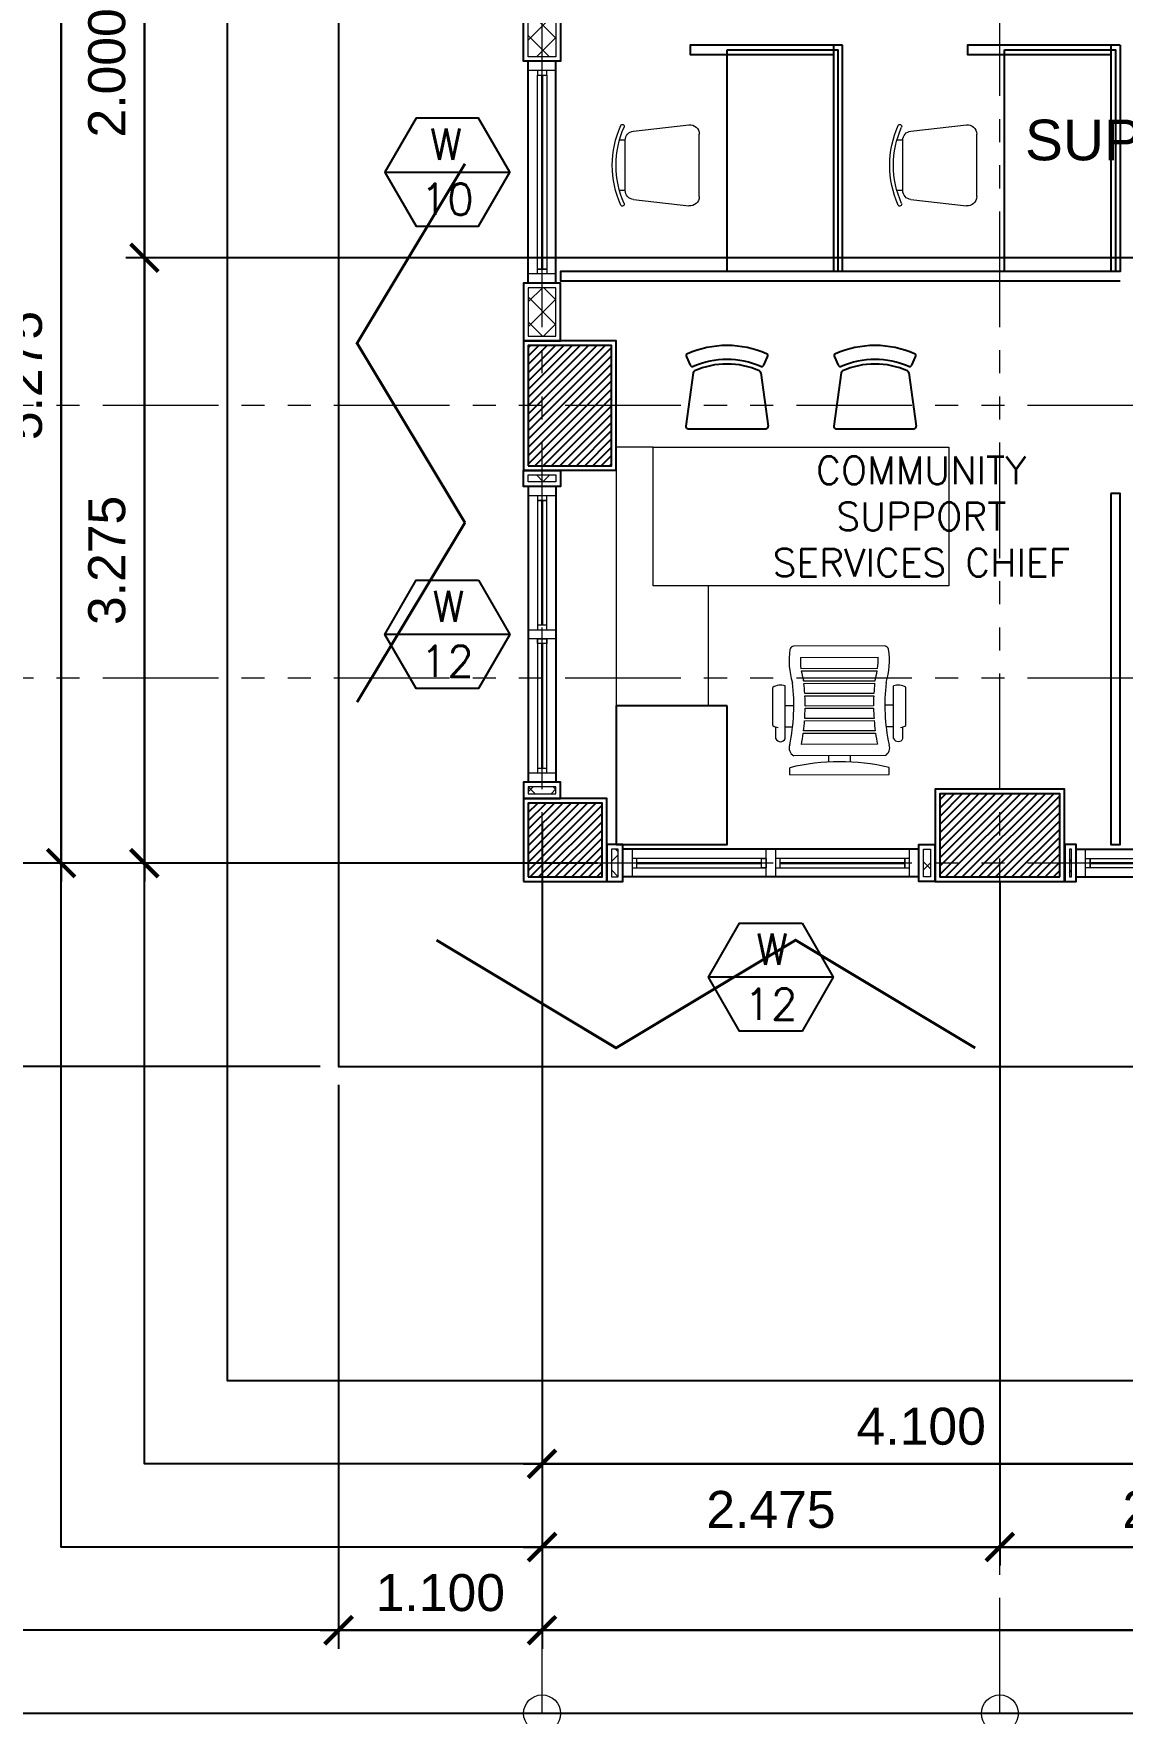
# Model space of a CAD drawing. Header units: metres. Extents: x -12400 to 1, y 0 to 106422.
# Drawn here: x -12165.7 to -12159.82, y 106383.97 to 106393.06 of the extents above; entities that cross this region are included whole.
import ezdxf
from ezdxf.enums import TextEntityAlignment as Align

# ---------------------------------------------------------------- set-up
doc = ezdxf.new("R2010")
doc.units = ezdxf.units.M
doc.header["$PDMODE"] = 35
doc.linetypes.add('PHANTOM2', pattern=[1.25, 0.625, -0.125, 0.125, -0.125, 0.125, -0.125])
for name, color, linetype, lineweight in [('.3', 6, 'Continuous', 30), ('0.1', 1, 'Continuous', 9), ('0.20', 2, 'Continuous', 20), ('A-DIM-100', 8, 'Continuous', 0), ('DIM 001', 251, 'Continuous', 13), ('FIXTURE 0005', 159, 'Continuous', 5), ('FURN 0009', 49, 'Continuous', 9), ('HATCH', 250, 'Continuous', 5)]:
    doc.layers.add(name, color=color, linetype=linetype, lineweight=lineweight)
for name, color, linetype in [('1AR', 1, 'Continuous'), ('1CO-FURNITURE', 1, 'Continuous'), ('AR-WALL', 7, 'Continuous'), ('FIXTURE', 35, 'Continuous'), ('SCH-WIND', 181, 'Continuous'), ('stone', 15, 'Continuous'), ('WINDOW', 1, 'Continuous')]:
    doc.layers.add(name, color=color, linetype=linetype)
doc.layers.add('GUIDELINES', color=206, linetype='Continuous', plot=False)
doc.styles.add('arial', font='arial.ttf')
doc.styles.add('DIMTXT-100', font='arial.ttf')
doc.styles.add('swis721', font='swiss.ttf')
doc.styles.add('T-0.15', font='romans.shx', dxfattribs={"height": 0.15})
doc.styles.add('T.25', font='romans.shx', dxfattribs={"height": 0.2})
doc.dimstyles.new('D-100', dxfattribs={"dimtxt": 0.2, "dimasz": 0.15, "dimexe": 0.1, "dimexo": 0.1, "dimgap": 0.1, "dimtad": 1, "dimdec": 3, "dimzin": 4, "dimdsep": 46, "dimtxsty": 'DIMTXT-100', "dimblk": 'ARCHTICK', "dimcen": 0.2, "dimdle": 0.1, "dimclrd": 8, "dimclre": 8, "dimclrt": 2, "dimadec": 0, "dimazin": 1, "dimtfac": 1, "dimtdec": 3, "dimtofl": 0, "dimtmove": 2, "dimatfit": 3, "dimfxl": 1, "dimarcsym": 0})
doc.dimstyles.new('DIM 200', dxfattribs={"dimtxt": 200, "dimasz": 1, "dimexe": 0, "dimexo": 40, "dimgap": 50, "dimtad": 1, "dimtoh": 1, "dimdec": 0, "dimlfac": 2, "dimtxsty": 'swis721', "dimblk": 'CIR', "dimcen": 0, "dimclrd": 155, "dimclre": 155, "dimclrt": 4, "dimadec": 0, "dimazin": 0, "dimtfac": 1, "dimtdec": 0, "dimtix": 1, "dimtmove": 1, "dimatfit": 3, "dimldrblk": 'CIR', "dimfxl": 0, "dimarcsym": 0})

# ---------------------------------------------------------------- blocks, each defined once
blk = doc.blocks.new('CIR')
at = {"color": 4}
blk.add_circle((0, 0), 50, dxfattribs=at)
blk = doc.blocks.new('_ArchTick')
at = {"color": 0, "linetype": 'ByBlock', "const_width": 0.15}
blk.add_lwpolyline([(-0.5, -0.5), (0.5, 0.5)], dxfattribs=at)
blk = doc.blocks.new('*D123')
at = {"layer": 'DEFPOINTS', "color": 0, "transparency": 16777216}
for p in [(-12162.95441529414, 106407.0702236537), (-12166.00441529417, 106388.5702236537), (-12162.95441529414, 106388.5702236537)]:
    blk.add_point(p, dxfattribs=at)
at = {"layer": 'DIM 001', "color": 8, "lineweight": -2, "transparency": 16777216}
for p, q in [((-12166.00441529417, 106407.1702236538), (-12166.00441529417, 106388.4702236537)), ((-12163.05441529414, 106407.0702236537), (-12166.10441529417, 106407.0702236537)), ((-12163.05441529414, 106388.5702236537), (-12166.10441529417, 106388.5702236537))]:
    blk.add_line(p, q, dxfattribs=at)
at = {"layer": 'DIM 001', "color": 8, "lineweight": -2, "transparency": 16777216, "xscale": 0.15, "yscale": 0.15, "zscale": 0.15}
for p, rotation in [((-12166.00441529417, 106407.0702236537), 90), ((-12166.00441529417, 106388.5702236537), 270)]:
    blk.add_blockref('_ArchTick', p, dxfattribs=dict(at, rotation=rotation))
at = {"layer": 'DIM 001', "color": 2, "transparency": 16777216, "insert": (-12166.20652989168, 106397.8202236537), "char_height": 0.2, "attachment_point": 5, "rotation": 90, "style": 'DIMTXT-100'}
blk.add_mtext('18.500', dxfattribs=at)
blk = doc.blocks.new('*D128')
at = {"layer": 'DEFPOINTS', "color": 0, "transparency": 16777216}
for p in [(-12162.95441529414, 106393.8452236537), (-12165.5544152942, 106388.5702236537), (-12162.95441529414, 106388.5702236537)]:
    blk.add_point(p, dxfattribs=at)
at = {"layer": 'DIM 001', "color": 8, "lineweight": -2, "transparency": 16777216}
for p, q in [((-12165.5544152942, 106393.9452236537), (-12165.5544152942, 106388.4702236537)), ((-12163.05441529414, 106393.8452236537), (-12165.6544152942, 106393.8452236537)), ((-12163.05441529414, 106388.5702236537), (-12165.6544152942, 106388.5702236537))]:
    blk.add_line(p, q, dxfattribs=at)
at = {"layer": 'DIM 001', "color": 8, "lineweight": -2, "transparency": 16777216, "xscale": 0.15, "yscale": 0.15, "zscale": 0.15}
for p, rotation in [((-12165.5544152942, 106393.8452236537), 90), ((-12165.5544152942, 106388.5702236537), 270)]:
    blk.add_blockref('_ArchTick', p, dxfattribs=dict(at, rotation=rotation))
at = {"layer": 'DIM 001', "color": 2, "transparency": 16777216, "insert": (-12165.75652989171, 106391.2077236537), "char_height": 0.2, "attachment_point": 5, "rotation": 90, "style": 'DIMTXT-100'}
blk.add_mtext('5.275', dxfattribs=at)
blk = doc.blocks.new('*D131')
at = {"layer": 'DEFPOINTS', "color": 0, "transparency": 16777216}
for p in [(-12162.95441529414, 106393.8452236537), (-12165.10441529417, 106391.8452236537), (-12155.65441529414, 106391.8452236537)]:
    blk.add_point(p, dxfattribs=at)
at = {"layer": 'DIM 001', "color": 8, "lineweight": -2, "transparency": 16777216}
for p, q in [((-12165.10441529417, 106393.9452236537), (-12165.10441529417, 106391.7452236537)), ((-12163.05441529414, 106393.8452236537), (-12165.20441529417, 106393.8452236537)), ((-12155.75441529414, 106391.8452236537), (-12165.20441529417, 106391.8452236537))]:
    blk.add_line(p, q, dxfattribs=at)
at = {"layer": 'DIM 001', "color": 8, "lineweight": -2, "transparency": 16777216, "xscale": 0.15, "yscale": 0.15, "zscale": 0.15}
for p, rotation in [((-12165.10441529417, 106393.8452236537), 90), ((-12165.10441529417, 106391.8452236537), 270)]:
    blk.add_blockref('_ArchTick', p, dxfattribs=dict(at, rotation=rotation))
at = {"layer": 'DIM 001', "color": 2, "transparency": 16777216, "insert": (-12165.30652989168, 106392.8452236537), "char_height": 0.2, "attachment_point": 5, "rotation": 90, "style": 'DIMTXT-100'}
blk.add_mtext('2.000', dxfattribs=at)
blk = doc.blocks.new('*D132')
at = {"layer": 'DEFPOINTS', "color": 0, "transparency": 16777216}
for p in [(-12155.65441529414, 106391.8452236537), (-12165.10441529418, 106388.5702236537), (-12162.95441529414, 106388.5702236537)]:
    blk.add_point(p, dxfattribs=at)
at = {"layer": 'DIM 001', "color": 8, "lineweight": -2, "transparency": 16777216}
for p, q in [((-12165.10441529418, 106391.9452236537), (-12165.10441529418, 106388.4702236537)), ((-12155.75441529414, 106391.8452236537), (-12165.20441529418, 106391.8452236537)), ((-12163.05441529414, 106388.5702236537), (-12165.20441529418, 106388.5702236537))]:
    blk.add_line(p, q, dxfattribs=at)
at = {"layer": 'DIM 001', "color": 8, "lineweight": -2, "transparency": 16777216, "xscale": 0.15, "yscale": 0.15, "zscale": 0.15}
for p, rotation in [((-12165.10441529418, 106391.8452236537), 90), ((-12165.10441529418, 106388.5702236537), 270)]:
    blk.add_blockref('_ArchTick', p, dxfattribs=dict(at, rotation=rotation))
at = {"layer": 'DIM 001', "color": 2, "transparency": 16777216, "insert": (-12165.30659810451, 106390.2077236537), "char_height": 0.2, "attachment_point": 5, "rotation": 90, "style": 'DIMTXT-100'}
blk.add_mtext('3.275', dxfattribs=at)
blk = doc.blocks.new('*D133')
at = {"layer": 'DEFPOINTS', "color": 0, "transparency": 16777216}
for p in [(-12162.95441529414, 106388.5702236537), (-12136.95441529414, 106388.5702236537), (-12136.95441529414, 106384.4202236537)]:
    blk.add_point(p, dxfattribs=at)
at = {"layer": 'DIM 001', "color": 8, "lineweight": -2, "transparency": 16777216}
for p, q in [((-12162.95441529414, 106388.4702236537), (-12162.95441529414, 106384.3202236537)), ((-12136.95441529414, 106388.4702236537), (-12136.95441529414, 106384.3202236537)), ((-12163.05441529414, 106384.4202236537), (-12136.85441529414, 106384.4202236537))]:
    blk.add_line(p, q, dxfattribs=at)
at = {"layer": 'DIM 001', "color": 8, "lineweight": -2, "transparency": 16777216, "xscale": 0.15, "yscale": 0.15, "zscale": 0.15, "rotation": 180}
blk.add_blockref('_ArchTick', (-12162.95441529414, 106384.4202236537), dxfattribs=at)
at = {"layer": 'DIM 001', "color": 8, "lineweight": -2, "transparency": 16777216, "xscale": 0.15, "yscale": 0.15, "zscale": 0.15}
blk.add_blockref('_ArchTick', (-12136.95441529414, 106384.4202236537), dxfattribs=at)
at = {"layer": 'DIM 001', "color": 2, "transparency": 16777216, "insert": (-12149.95441529414, 106384.6223382513), "char_height": 0.2, "attachment_point": 5, "style": 'DIMTXT-100'}
blk.add_mtext('26.000', dxfattribs=at)
blk = doc.blocks.new('*D134')
at = {"layer": 'DEFPOINTS', "color": 0, "transparency": 16777216}
for p in [(-12162.95441529414, 106388.5702236537), (-12160.47941529414, 106388.5702236537), (-12160.47941529414, 106384.8702236537)]:
    blk.add_point(p, dxfattribs=at)
at = {"layer": 'DIM 001', "color": 8, "lineweight": -2, "transparency": 16777216}
for p, q in [((-12162.95441529414, 106388.4702236537), (-12162.95441529414, 106384.7702236537)), ((-12160.47941529414, 106388.4702236537), (-12160.47941529414, 106384.7702236537)), ((-12163.05441529414, 106384.8702236537), (-12160.37941529414, 106384.8702236537))]:
    blk.add_line(p, q, dxfattribs=at)
at = {"layer": 'DIM 001', "color": 8, "lineweight": -2, "transparency": 16777216, "xscale": 0.15, "yscale": 0.15, "zscale": 0.15, "rotation": 180}
blk.add_blockref('_ArchTick', (-12162.95441529414, 106384.8702236537), dxfattribs=at)
at = {"layer": 'DIM 001', "color": 8, "lineweight": -2, "transparency": 16777216, "xscale": 0.15, "yscale": 0.15, "zscale": 0.15}
blk.add_blockref('_ArchTick', (-12160.47941529414, 106384.8702236537), dxfattribs=at)
at = {"layer": 'DIM 001', "color": 2, "transparency": 16777216, "insert": (-12161.71691529414, 106385.0723382513), "char_height": 0.2, "attachment_point": 5, "style": 'DIMTXT-100'}
blk.add_mtext('2.475', dxfattribs=at)
blk = doc.blocks.new('*D135')
at = {"layer": 'DEFPOINTS', "color": 0, "transparency": 16777216}
for p in [(-12160.47941529414, 106388.5702236537), (-12158.45441529414, 106388.5702236537), (-12158.45441529414, 106384.8702236537)]:
    blk.add_point(p, dxfattribs=at)
at = {"layer": 'DIM 001', "color": 8, "lineweight": -2, "transparency": 16777216}
for p, q in [((-12160.47941529414, 106388.4702236537), (-12160.47941529414, 106384.7702236537)), ((-12158.45441529414, 106388.4702236537), (-12158.45441529414, 106384.7702236537)), ((-12160.57941529414, 106384.8702236537), (-12158.35441529414, 106384.8702236537))]:
    blk.add_line(p, q, dxfattribs=at)
at = {"layer": 'DIM 001', "color": 8, "lineweight": -2, "transparency": 16777216, "xscale": 0.15, "yscale": 0.15, "zscale": 0.15, "rotation": 180}
blk.add_blockref('_ArchTick', (-12160.47941529414, 106384.8702236537), dxfattribs=at)
at = {"layer": 'DIM 001', "color": 8, "lineweight": -2, "transparency": 16777216, "xscale": 0.15, "yscale": 0.15, "zscale": 0.15}
blk.add_blockref('_ArchTick', (-12158.45441529414, 106384.8702236537), dxfattribs=at)
at = {"layer": 'DIM 001', "color": 2, "transparency": 16777216, "insert": (-12159.46691529414, 106385.0723382513), "char_height": 0.2, "attachment_point": 5, "style": 'DIMTXT-100'}
blk.add_mtext('2.025', dxfattribs=at)
blk = doc.blocks.new('*D141')
at = {"layer": 'DEFPOINTS', "color": 0, "transparency": 16777216}
for p in [(-12158.85441529414, 106393.8452236537), (-12162.95441529414, 106388.5702236537), (-12158.85441529414, 106385.3202236537)]:
    blk.add_point(p, dxfattribs=at)
at = {"layer": 'DIM 001', "color": 8, "lineweight": -2, "transparency": 16777216}
for p, q in [((-12158.85441529414, 106393.7452236537), (-12158.85441529414, 106385.2202236537)), ((-12162.95441529414, 106388.4702236537), (-12162.95441529414, 106385.2202236537)), ((-12163.05441529414, 106385.3202236537), (-12158.75441529414, 106385.3202236537))]:
    blk.add_line(p, q, dxfattribs=at)
at = {"layer": 'DIM 001', "color": 8, "lineweight": -2, "transparency": 16777216, "xscale": 0.15, "yscale": 0.15, "zscale": 0.15, "rotation": 180}
blk.add_blockref('_ArchTick', (-12162.95441529414, 106385.3202236537), dxfattribs=at)
at = {"layer": 'DIM 001', "color": 8, "lineweight": -2, "transparency": 16777216, "xscale": 0.15, "yscale": 0.15, "zscale": 0.15}
blk.add_blockref('_ArchTick', (-12158.85441529414, 106385.3202236537), dxfattribs=at)
at = {"layer": 'DIM 001', "color": 2, "transparency": 16777216, "insert": (-12160.90441529414, 106385.5223382512), "char_height": 0.2, "attachment_point": 5, "style": 'DIMTXT-100'}
blk.add_mtext('4.100', dxfattribs=at)
blk = doc.blocks.new('DC')
at = {"layer": '1CO-FURNITURE', "color": 8}
for p, q in [((-0.2196420885414554, 0.3885400227136628), (-0.1984588109762058, 0.3432313456991096)), ((0.1984588109755734, 0.3432313456977596), (0.219642088541093, 0.3885400227128954)), ((-0.1835791673275224, 0.3026021942461909), (-0.2230569282114274, 0.01419521889985731)), ((0.183579167327423, 0.3026021942468446), (0.2230569282114274, 0.01419521889985731)), ((-0.2106724123597061, 0), (0.2106724123597061, 0))]:
    blk.add_line(p, q, dxfattribs=at)
for centre, radius, start, end in [((-0.2083185591296868, 0.3938341403607239), 0.0125, 113.6768605839506, 205.057615418305), ((-7.105427357601002e-15, -0.08125000000003979), 0.5312500000000387, 66.32313941605537, 113.6768605839453), ((-7.105427357601002e-15, -0.08125000000003979), 0.4562500000000388, 66.47045317631209, 113.5295468236919), ((0.2083185591293315, 0.3938341403599566), 0.0125, 334.9423845816813, 66.32313941605999), ((-0.1871352815644372, 0.3485254633461636), 0.0125, 205.0576154182755, 293.5295468236702), ((-0.1711946514758012, 0.3009069753463294), 0.0125, 114.1309219550048, 172.2056708794605), ((-7.105427357601002e-15, -0.08125000000003979), 0.4312500000000388, 65.86907804505137, 114.1309219549951), ((0.1711946514757088, 0.3009069753469902), 0.0125, 7.794329120511676, 65.86907804503376), ((0.1871352815638048, 0.3485254633448136), 0.0125, 246.4704531763118, 334.9423845817245), ((-0.2106724123597061, 0.01250000000000284), 0.0125, 172.2056708794892, 270), ((0.2106724123597061, 0.01250000000000284), 0.0125, 270, 7.794329120512099)]:
    blk.add_arc(centre, radius, start, end, dxfattribs=at)
blk = doc.blocks.new('W05')
at = {"layer": '.3', "color": 3}
for points in [[(0.07500000004074536, 0.8500000006897608), (0.07500000022992026, 1.525000000678119)], [(0.07500000001164153, 0.07499999999708962), (0.07500000004074536, 0.75000000068394)]]:
    blk.add_lwpolyline(points, dxfattribs=at)
at = {"layer": '0.20'}
for points in [[(0.1500000002852175, 1.550000000672298), (0.1500000002852175, 1.600000000675209), (2.764863893389702e-10, 1.600000000675209), (2.764863893389702e-10, 1.550000000672298)], [(0.1000000002095476, 1.550000000672298), (0.1000000002095476, 1.525000000678119), (0.0500000002066372, 1.525000000678119), (0.0500000002066372, 1.550000000672298)], [(0.1500000001105946, 0.7750000006926712), (0.1500000001105946, 0.8250000006810296), (1.01863406598568e-10, 0.8250000006810296), (1.01863406598568e-10, 0.7750000006926712)], [(0.1000000000349246, 0.8250000006810296), (0.1000000000349246, 0.8500000006897608), (0.05000000003201421, 0.8500000006897608), (0.05000000003201421, 0.8250000006810296)], [(0.1000000000349246, 0.7750000006926712), (0.1000000000349246, 0.75000000068394), (0.05000000003201421, 0.75000000068394), (0.05000000003201421, 0.7750000006926712)], [(0.1500000000087311, 0), (0.1500000000087311, 0.04999999998835847), (0, 0.04999999998835847), (0, 0)], [(0.1000000000058208, 0.07499999999708962), (0.1000000000058208, 0.04999999998835847), (0.05000000000291038, 0.04999999998835847), (0.05000000000291038, 0.07499999999708962)]]:
    blk.add_lwpolyline(points, close=True, dxfattribs=at)
at = {"layer": '0.20', "color": 8}
for points in [[(0.05000000003201421, 0.8250000006810296), (0.05000000023574103, 1.550000000672298)], [(0.1000000002386514, 1.550000000672298), (0.1000000000349246, 0.8250000006810296)], [(0.1000000000349246, 0.7750000006926712), (0.1000000000058208, 0.07499999999708962), (0.05000000000291038, 0.07499999999708962), (0.05000000003201421, 0.7750000006926712)]]:
    blk.add_lwpolyline(points, dxfattribs=at)
at = {"layer": 'WINDOW'}
for p, q in [((0, 0), (2.728484105318785e-10, 1.600000000675209)), ((0.1500000000087311, 0), (0.1500000002815796, 1.600000000675209))]:
    blk.add_line(p, q, dxfattribs=at)
blk = doc.blocks.new('*U1772')
at = {"layer": 'HATCH'}
h = blk.add_hatch(dxfattribs=at)
h.set_pattern_fill('ANSI37', color=256, scale=0.03, angle=-180)
h.set_pattern_definition([(225, (-1.000384623513239, 0), (0.06735192090801863, -0.06735192090801868), []), (314.9999999999999, (-1.000384623513239, 0), (0.06735192090801868, 0.06735192090801861), [])])
h.paths.add_polyline_path([(0.02500000000873115, 0.1749999999883585), (0.02500000000873115, 0.02499999999417923), (0.0621153764922181, 0.02499999999417923), (0.0621153764922181, 0.1749999999883585)])
blk.add_lwpolyline([(0, 0.1999999999825377), (0, 0), (0.08711537648639733, 0), (0.08711537648639733, 0.1999999999825377)], close=True)
blk.add_lwpolyline([(0.02500000000873115, 0.1749999999883585), (0.02500000000873115, 0.02499999999417923), (0.0621153764922181, 0.02499999999417923), (0.0621153764922181, 0.1749999999883585)], close=True, dxfattribs=at)
blk = doc.blocks.new('new chair')
at = {"layer": 'FURN 0009', "color": 1, "lineweight": 9}
for p, q in [((-135.8034158992814, 400), (-135.803415899165, 431.6333479945315)), ((135.8034158993978, 400), (-135.8034158992814, 400)), ((135.8034158993978, 400), (135.8034158993978, 431.6333479944151)), ((-185.4976026327349, 355.5215763038723), (-218.8309359660489, 55.52157630375586)), ((185.4976026370423, 355.5215763018932), (218.8309359704144, 55.52157630189322)), ((169.1367492326535, 2.328306436538696e-10), (-169.1367492326535, 2.328306436538696e-10))]:
    blk.add_line(p, q, dxfattribs=at)
for centre, radius, start, end in [((0, -61.24999999941792), 531.2499999999792, 66.12730247190576, 113.8726975280942), ((-210.9529411762487, 415.4054511487484), 9.999999999999588, 113.8726975280942, 293.8726975280942), ((0, -61.24999999941792), 511.2499999999808, 66.12730247190576, 113.8726975280942), ((-135.803415899165, 350.0000000002328), 49.99999999999812, 90, 173.659808247256), ((135.8034158995142, 350.0000000004657), 49.99999999999812, 6.340191746267892, 90), ((210.9529411806725, 415.4054511466529), 9.999999999999588, 246.1273024719058, 66.12730247190576), ((-169.1367492325371, 50.00000000046566), 49.99999999999812, 173.659808247256, 270), ((169.1367492326535, 50.00000000046566), 49.99999999999812, 270, 6.340191746267892)]:
    blk.add_arc(centre, radius, start, end, dxfattribs=at)
blk = doc.blocks.new('exec chair new')
at = {"layer": 'FIXTURE 0005', "color": 1}
for p, q in [((-437.3796163777588, 292.3302099389839), (-437.3148235332919, 252.0114380631712)), ((-321.0047666471219, 292.5172259910614), (-320.9294989808695, 245.6802659817622)), ((-531.8347148144385, -206.1860170969157), (-532.7597243523924, 204.4893468059017)), ((-471.4434857921442, 194.4838966660318), (-470.8159159895731, -196.0352094233385)), ((-458.5685081313131, -194.4123491338687), (-459.1909252855694, 192.9004081770545)), ((-404.1395699501736, 187.4693703543162), (-403.5348926013103, -188.8044031847967)), ((-391.2862844731426, -187.9284374271519), (-391.8882097139722, 186.6327763970476)), ((-336.8422077192226, 184.5329723382019), (-336.2473156024935, -185.6517252415651)), ((-323.9975222981302, -185.5132615344482), (-324.5920326592168, 184.4338804313447)), ((-269.5513456425397, 185.6414384562522), (-268.9532384491758, -186.5439114326728)), ((-256.7022620419739, -187.1416594002512), (-257.3023536856053, 186.278558224265)), ((-202.2670012199087, 190.8056579256081), (-201.652643642039, -191.4918509752024)), ((-189.4004732995527, -192.8325513890013), (-190.0192031980259, 192.1857301399577)), ((-134.9974703920307, 205.1879623727873), (-134.3372352401493, -205.6578754952061)), ((-122.0843597321073, -207.4373806825606), (-122.7503775359364, 207.0068393605179)), ((-61.58653106854763, 209.3646411830559), (-60.91325115168002, -209.5985884784022)), ((-627.4056042175507, 56.62096939311596), (-593.9742343731923, 56.67469408380566)), ((-593.789274455863, -58.42068063927582), (-627.2452619221294, -58.47444489080226)), ((-436.4380585009931, -293.5748781400616), (-436.5025353141828, -253.452763476118)), ((-320.0632087703561, -293.3878620881005), (-320.1381604055641, -246.7475592906121))]:
    blk.add_line(p, q, dxfattribs=at)
for centre, radius, start, end in [((-321.6504699216457, 1305.342400013295), 1120.912379297469, 259.1442517558552, 262.3203097065433), ((-321.6504699195502, 1305.342400013353), 1120.912379297809, 262.9518148943812, 265.779729286597), ((-321.6504699223442, 1305.342400013003), 1120.912379297299, 266.4074228026509, 269.2234458954215), ((-321.650469923974, 1305.342400015623), 1120.912379300001, 269.849640943492, 272.664022466222), ((-321.6504699200159, 1305.342400016496), 1120.91237930068, 273.2909829566686, 276.1139187442762), ((-321.650469922577, 1305.342400006193), 1120.912379290708, 276.7439336867199, 276.9880302064944), ((-79.19251240196172, -128.4237705672858), 338.2469241420289, 99.49624101693685, 108.2783328983226), ((-79.19251240219455, -128.4237705679261), 338.2469241426945, 87.01636761834415, 97.39883005687486), ((-317.4533519340912, -1306.406537405972), 1120.912379296282, 97.86384041670651, 101.0260995436973), ((-317.4533519350225, -1306.406537405099), 1120.912379295226, 94.40442083170485, 97.23233521852187), ((-317.4533519296674, -1306.406537408417), 1120.912379299008, 90.960704219184, 93.77672732028022), ((-317.4533519319957, -1306.406537409232), 1120.912379299589, 87.52012764986833, 90.33450917427915), ((-317.4533519352553, -1306.406537410512), 1120.912379301087, 84.0702313734272, 86.8931671628504), ((-317.4533519471297, -1306.40653740603), 1120.91237929814, 83.19611991088694, 83.44021643481749), ((-79.60480038903188, 128.1314926201012), 338.2469241420765, 251.9058172196837, 260.687909101578), ((-79.60480038856622, 128.1314926204504), 338.2469241425877, 262.7853200608832, 273.167782501461)]:
    blk.add_arc(centre, radius, start, end, dxfattribs=at)
at = {"layer": 'FURN 0009', "color": 1}
for p, q in [((-501.580908647622, 342.7878322619945), (-438.7787566183833, 342.8631794046378)), ((-501.3976674381411, 292.2259586223518), (-488.2228221838595, 292.2485054120189)), ((-488.2228221838595, 292.2485054120189), (-216.2934815745102, 292.6854997611954)), ((-430.8730610114289, 359.436872324557), (-223.7019078877056, 359.7697993379552)), ((-696.6225652744761, 267.5184686643188), (-658.2542432729388, 267.5801271077944)), ((-696.6225652744761, 267.5184686643188), (-695.7594189933734, -269.5932800436276)), ((-592.9910391935846, -247.844048930041), (-594.10315190244, 245.8992831559735)), ((0.3967155845602974, -246.864993805124), (-0.3967155845602974, 246.8649938050658)), ((-695.7594189933734, -269.5932800436276), (-657.3910969918361, -269.5316216000356)), ((-500.47684734629, -344.2385841121431), (-437.6747775214026, -344.1120834695175)), ((-500.4561139753787, -293.676382682519), (-487.293088876293, -293.6566029029782)), ((-487.293088876293, -293.6566029029782), (-215.3507292274153, -293.2195876321057)), ((-429.7158545603743, -360.6602817199891), (-222.5454588964349, -360.3273559238878))]:
    blk.add_line(p, q, dxfattribs=at)
for centre, radius, start, end in [((-489.8191351433052, 317.5496278101928), 27.84477222274555, 114.9871850643485, 245.4280750621451), ((-361.9784822285874, 318.1131449962268), 80.33824186901026, 149.0434850591644, 171.5599908319555), ((-292.4640729896491, 318.2248556485865), 80.33814595607413, 341.4641326196314, 31.14067505549705), ((-1769.876738381921, -2.762834077700973), 1144.023925212843, 346.5153750595096, 13.66877505924253), ((-552.6972678009188, 224.5205601174966), 46.31664645502229, 67.90974597757898, 152.5103366510244), ((-321.65046992118, 1305.342400014051), 1059.662379298712, 258.3694221904998, 276.678956857362), ((-79.19251240196172, -128.423770567344), 399.4969241418621, 81.29484794000334, 107.3619824414751), ((-26.25249219161924, 241.0736288817716), 26.48841191117412, 12.54683024843467, 73.49863263114054), ((-551.9727398761315, -226.332869047008), 46.31664645502229, 207.6738134708332, 292.2744041399243), ((-317.453351932927, -1306.406537407951), 1059.662379298712, 83.50519326346712, 101.8147279240579), ((-79.60480038810056, 128.1314926199848), 399.4969241418621, 252.822167676961, 278.8893021804622), ((-25.47748144145589, -241.1938480800018), 26.48841191117412, 286.6855174897377, 347.6373198688418), ((-488.7962506945478, -318.9627074354212), 27.84470828078815, 114.7559250616315, 245.1971750633057), ((-360.9547717653913, -319.1121426676982), 80.3379541302019, 188.6355434219577, 211.140775055775), ((-291.4397231076146, -319.0004309878568), 80.3379541302019, 329.0433750615521, 18.71765838978559)]:
    blk.add_arc(centre, radius, start, end, dxfattribs=at)
blk = doc.blocks.new('new big desk')
at = {"color": 2, "lineweight": 0}
blk.add_lwpolyline([(0, 0.7999999999999545), (0, -0.7999999999999545), (0.75, -0.8000000000000682), (0.75, 0.7999999999999545)], close=True, dxfattribs=at)
at = {"color": 1, "lineweight": 0}
blk.add_lwpolyline([(0.7499999999999432, -0.8000000000000682), (0.75, -0.9999999999768079), (-0.6499999999999773, -0.9999999999766942), (-0.6499999999999773, -0.4999999999766942), (0, -0.4999999999768079)], dxfattribs=at)
at = {"lineweight": 0, "xscale": -0.001000000000000001, "yscale": 0.001000000000000001, "zscale": 0.001, "rotation": 180}
blk.add_blockref('exec chair new', (-0.3255941465431533, 0.2067504239904565), dxfattribs=at)
blk = doc.blocks.new('*U1724')
at = {"layer": 'HATCH'}
h = blk.add_hatch(dxfattribs=at)
h.set_pattern_fill('ANSI37', color=256, scale=0.03, angle=-180)
h.set_pattern_definition([(225, (-0.7750000000112103, 0), (0.06735192090801863, -0.06735192090801868), []), (314.9999999999999, (-0.7750000000112103, 0), (0.06735192090801868, 0.06735192090801861), [])])
h.paths.add_polyline_path([(0.02500000000873115, 0.1749999999883585), (0.02500000000873115, 0.02499999999417923), (0.2874999999942466, 0.02499999999417923), (0.2874999999942466, 0.1749999999883585)])
blk.add_lwpolyline([(0, 0.1999999999825377), (0, 0), (0.3124999999884258, 0), (0.3124999999884258, 0.1999999999825377)], close=True)
blk.add_lwpolyline([(0.02500000000873115, 0.1749999999883585), (0.02500000000873115, 0.02499999999417923), (0.2874999999942466, 0.02499999999417923), (0.2874999999942466, 0.1749999999883585)], close=True, dxfattribs=at)
blk = doc.blocks.new('2FCOLUMNS')
h = blk.add_hatch()
h.set_pattern_fill('ANSI31', color=8, scale=0.01)
h.set_pattern_definition([(45, (12128.21296792571, -106237.5702236537), (-0.02245064030267288, 0.02245064030267288), [])])
h.paths.add_polyline_path([(0.02499999999599822, 18.02499999999418), (0.4749999999967258, 18.02499999999418), (0.4749999999967258, 18.67500000000291), (0.02499999999599822, 18.67500000000291)])
h.paths.add_polyline_path([(4.924999999997453, 18.67500000000291), (4.924999999997453, 18.22499999999127), (4.274999999997817, 18.22499999999127), (4.274999999997817, 18.67500000000291)])
h.paths.add_polyline_path([(9.174999999997453, 18.02499999999418), (8.724999999996726, 18.02499999999418), (8.724999999996726, 18.67500000000291), (9.174999999997453, 18.67500000000291)])
h.paths.add_polyline_path([(13.42499999999745, 17.52499999999418), (13.42499999999745, 17.97500000000582), (12.77499999999782, 17.97500000000582), (12.77499999999782, 17.52499999999418)])
h.paths.add_polyline_path([(17.024999999996, 18.02499999999418), (17.47499999999673, 18.02499999999418), (17.47499999999673, 18.67500000000291), (17.024999999996, 18.67500000000291)])
h.paths.add_polyline_path([(21.274999999996, 18.67500000000291), (21.274999999996, 18.22499999999127), (21.92499999999563, 18.22499999999127), (21.92499999999563, 18.67500000000291)])
h.paths.add_polyline_path([(26.17499999999563, 18.02499999999418), (25.72499999999491, 18.02499999999418), (25.72499999999491, 18.67500000000291), (26.17499999999563, 18.67500000000291)])
h.paths.add_polyline_path([(26.17499999999563, 13.27499999999418), (25.72499999999491, 13.27499999999418), (25.72499999999491, 13.92500000000291), (26.17499999999563, 13.92500000000291)])
h.paths.add_polyline_path([(21.37499999999636, 13.27499999999418), (21.82499999999709, 13.27499999999418), (21.82499999999709, 13.92500000000291), (21.37499999999636, 13.92500000000291)])
h.paths.add_polyline_path([(17.024999999996, 13.27499999999418), (17.47499999999673, 13.27499999999418), (17.47499999999673, 13.92500000000291), (17.024999999996, 13.92500000000291)])
h.paths.add_polyline_path([(12.92499999999563, 13.27499999999418), (13.32499999999709, 13.27499999999418), (13.32499999999709, 13.67500000000291), (12.92499999999563, 13.67500000000291)])
h.paths.add_polyline_path([(9.174999999997453, 13.27499999999418), (8.724999999996726, 13.27499999999418), (8.724999999996726, 13.92500000000291), (9.174999999997453, 13.92500000000291)])
h.paths.add_polyline_path([(4.82499999999709, 13.27499999999418), (4.374999999996362, 13.27499999999418), (4.374999999996362, 13.92500000000291), (4.82499999999709, 13.92500000000291)])
h.paths.add_polyline_path([(0.02499999999599822, 13.27499999999418), (0.4749999999967258, 13.27499999999418), (0.4749999999967258, 13.92500000000291), (0.02499999999599822, 13.92500000000291)])
h.paths.add_polyline_path([(0.02499999999599822, 9.02499999999418), (0.4749999999967258, 9.02499999999418), (0.4749999999967258, 9.67500000000291), (0.02499999999599822, 9.67500000000291)])
h.paths.add_polyline_path([(9.174999999997453, 9.02499999999418), (8.724999999996726, 9.02499999999418), (8.724999999996726, 9.67500000000291), (9.174999999997453, 9.67500000000291)])
h.paths.add_polyline_path([(17.024999999996, 9.02499999999418), (17.47499999999673, 9.02499999999418), (17.47499999999673, 9.67500000000291), (17.024999999996, 9.67500000000291)])
h.paths.add_polyline_path([(26.17499999999563, 9.02499999999418), (25.72499999999491, 9.02499999999418), (25.72499999999491, 9.67500000000291), (26.17499999999563, 9.67500000000291)])
h.paths.add_polyline_path([(26.17499999999563, 4.774999999994179), (25.72499999999491, 4.774999999994179), (25.72499999999491, 5.42500000000291), (26.17499999999563, 5.42500000000291)])
h.paths.add_polyline_path([(21.82499999999709, 4.774999999994179), (21.37499999999636, 4.774999999994179), (21.37499999999636, 5.42500000000291), (21.82499999999709, 5.42500000000291)])
h.paths.add_polyline_path([(17.024999999996, 4.774999999994179), (17.47499999999673, 4.774999999994179), (17.47499999999673, 5.42500000000291), (17.024999999996, 5.42500000000291)])
h.paths.add_polyline_path([(13.32499999999709, 4.774999999994179), (12.87499999999636, 4.774999999994179), (12.87499999999636, 5.42500000000291), (13.32499999999709, 5.42500000000291)])
h.paths.add_polyline_path([(9.174999999997453, 4.774999999994179), (8.724999999996726, 4.774999999994179), (8.724999999996726, 5.42500000000291), (9.174999999997453, 5.42500000000291)])
h.paths.add_polyline_path([(4.374999999996362, 4.774999999994179), (4.82499999999709, 4.774999999994179), (4.82499999999709, 5.42500000000291), (4.374999999996362, 5.42500000000291)])
h.paths.add_polyline_path([(0.02499999999599822, 4.774999999994179), (0.4749999999967258, 4.774999999994179), (0.4749999999967258, 5.42500000000291), (0.02499999999599822, 5.42500000000291)])
h.paths.add_polyline_path([(0.02499999999599822, 2.25), (0.4749999999967258, 2.25), (0.4749999999967258, 2.900000000008731), (0.02499999999599822, 2.900000000008731)])
h.paths.add_polyline_path([(0.0249999999996362, 0.02499999999417923), (0.4250000000010914, 0.02499999999417923), (0.4250000000010914, 0.4250000000029104), (0.0249999999996362, 0.4250000000029104)])
h.paths.add_polyline_path([(2.899999999997817, 0.02500000000873115), (2.899999999997817, 0.4750000000203727), (2.249999999998181, 0.4750000000203727), (2.249999999998181, 0.02500000000873115)])
h.paths.add_polyline_path([(4.924999999997453, 0.02500000000873115), (4.924999999997453, 0.4750000000203727), (4.274999999997817, 0.4750000000203727), (4.274999999997817, 0.02500000000873115)])
h.paths.add_polyline_path([(9.174999999997453, 0.02500000000873115), (8.724999999996726, 0.02500000000873115), (8.724999999996726, 0.6750000000174623), (9.174999999997453, 0.6750000000174623)])
h.paths.add_polyline_path([(13.42499999999745, 1.025000000008731), (13.42499999999745, 1.475000000020373), (12.77499999999782, 1.475000000020373), (12.77499999999782, 1.025000000008731)])
h.paths.add_polyline_path([(17.024999999996, 0.02500000000873115), (17.47499999999673, 0.02500000000873115), (17.47499999999673, 0.6750000000174623), (17.024999999996, 0.6750000000174623)])
h.paths.add_polyline_path([(21.274999999996, 0.02500000000873115), (21.274999999996, 0.4750000000203727), (21.92499999999563, 0.4750000000203727), (21.92499999999563, 0.02500000000873115)])
h.paths.add_polyline_path([(26.17499999999563, 0.02500000000873115), (25.72499999999491, 0.02500000000873115), (25.72499999999491, 0.6750000000174623), (26.17499999999563, 0.6750000000174623)])
at = {"color": 7}
for points in [[(-3.637978807091713e-12, 2.225000000005821), (0.499999999996362, 2.225000000005821), (0.499999999996362, 2.92500000000291), (-3.637978807091713e-12, 2.92500000000291)], [(2.924999999997453, 1.455191522836685e-11), (2.924999999997453, 0.5000000000145519), (2.224999999996726, 0.5000000000145519), (2.224999999996726, 1.455191522836685e-11)], [(0, 0), (0.4500000000007276, 0), (0.4500000000007276, 0.4499999999970896), (0, 0.4499999999970896)]]:
    blk.add_lwpolyline(points, close=True, dxfattribs=at)
at = {"layer": 'stone', "color": 5}
for points in [[(0.02499999999599822, 2.25), (0.4749999999967258, 2.25), (0.4749999999967258, 2.900000000008731), (0.02499999999599822, 2.900000000008731)], [(2.899999999997817, 0.02500000000873115), (2.899999999997817, 0.4750000000203727), (2.249999999998181, 0.4750000000203727), (2.249999999998181, 0.02500000000873115)], [(0.0249999999996362, 0.02499999999417923), (0.4250000000010914, 0.02499999999417923), (0.4250000000010914, 0.4250000000029104), (0.0249999999996362, 0.4250000000029104)]]:
    blk.add_lwpolyline(points, close=True, dxfattribs=at)
blk = doc.blocks.new('A$Cb7cb2796')
at = {"layer": '.3', "color": 3}
blk.add_lwpolyline([(-1.818989403545856e-12, 0.07499999999708962), (-1.637090463191271e-11, 1.125)], dxfattribs=at)
at = {"layer": '0.20'}
for points in [[(0.07499999999527063, 1.19999999999709), (0.07499999999527063, 1.149999999994179), (-0.07500000001346052, 1.149999999994179), (-0.07500000001346052, 1.19999999999709)], [(0.02499999999236024, 1.125), (0.02499999999236024, 1.149999999994179), (-0.02500000001055014, 1.149999999994179), (-0.02500000001055014, 1.125)], [(0.07499999999527063, 0), (0.07499999999527063, 0.05000000000291038), (-0.07500000001346052, 0.05000000000291038), (-0.07500000001346052, 0)], [(0.02499999999236024, 0.07499999999708962), (0.02499999999236024, 0.05000000000291038), (-0.02500000001055014, 0.05000000000291038), (-0.02500000001055014, 0.07499999999708962)]]:
    blk.add_lwpolyline(points, close=True, dxfattribs=at)
at = {"layer": '0.20', "color": 8}
blk.add_lwpolyline([(0.02499999999236024, 1.125), (0.02499999999236024, 0.07499999999708962), (-0.02500000001055014, 0.07499999999708962), (-0.02500000001055014, 1.125)], close=True, dxfattribs=at)
at = {"layer": 'WINDOW'}
for p, q in [((-0.07500000001346052, 0), (-0.07500000001346052, 1.19999999999709)), ((0.07499999999527063, 0), (0.07499999999527063, 1.19999999999709))]:
    blk.add_line(p, q, dxfattribs=at)
blk = doc.blocks.new('*U1725')
at = {"layer": 'HATCH'}
h = blk.add_hatch(dxfattribs=at)
h.set_pattern_fill('ANSI37', color=256, scale=0.03, angle=-180)
h.set_pattern_definition([(225, (-1.025384623507418, 0), (0.06735192090801863, -0.06735192090801868), []), (314.9999999999999, (-1.025384623507418, 0), (0.06735192090801868, 0.06735192090801861), [])])
h.paths.add_polyline_path([(0.02500000000873115, 0.1749999999883585), (0.02500000000873115, 0.02499999999417923), (0.03711537649803887, 0.02499999999417923), (0.03711537649803887, 0.1749999999883585)])
blk.add_lwpolyline([(0, 0.1999999999825377), (0, 0), (0.0621153764922181, 0), (0.0621153764922181, 0.1999999999825377)], close=True)
blk.add_lwpolyline([(0.02500000000873115, 0.1749999999883585), (0.02500000000873115, 0.02499999999417923), (0.03711537649803887, 0.02499999999417923), (0.03711537649803887, 0.1749999999883585)], close=True, dxfattribs=at)
blk = doc.blocks.new('FP_2F')
at = {"color": 2}
for points in [[(4.225000000000364, 5.525000000008731), (4.224999999998545, 4.299999999988358), (1.200000000000728, 4.30000000000291), (1.200000000000728, 4.25), (4.224999999998545, 4.25)], [(2.725000000000364, 5.525000000008731), (1.900000000063301, 5.525000000008731), (1.900000000063301, 5.475000000005821), (2.674999999999272, 5.475000000005821)], [(2.674999999999272, 5.525000000008731), (2.674999999997453, 4.299999999988358)], [(2.724999999998545, 4.299999999988358), (2.725000000000364, 5.525000000008731)], [(4.225000000000364, 5.525000000008731), (3.400000000063301, 5.525000000008731), (3.400000000063301, 5.475000000005821), (4.174999999999272, 5.475000000005821)], [(4.174999999999272, 5.525000000008731), (4.174999999997453, 4.299999999988358)]]:
    blk.add_lwpolyline(points, dxfattribs=at)
at = {"color": 1}
for points in [[(2.100000000000364, 5.5), (2.700000000000728, 5.5), (2.700000000000728, 4.299999999988358), (2.100000000000364, 4.299999999988358)], [(3.600000000000364, 5.5), (4.200000000000728, 5.5), (4.200000000000728, 4.299999999988358), (3.600000000000364, 4.299999999988358)], [(2.099999999978536, 1.94999999999709), (1.499999999978172, 1.94999999999709), (1.499999999978172, 1.19999999999709), (2.099999999978536, 1.19999999999709)]]:
    blk.add_lwpolyline(points, close=True, dxfattribs=at)
at = {"color": 2}
blk.add_lwpolyline([(4.174999999997453, 3.099999999991269), (4.174999999995634, 1.19999999999709), (4.224999999996726, 1.19999999999709), (4.224999999998545, 3.099999999991269)], close=True, dxfattribs=at)
at = {"layer": '1AR', "color": 1}
blk.add_lwpolyline([(10.20000000000073, 19.69999999996799), (10.20000000000073, 20.69999999996799), (0, 20.69999999996799), (0, -1.455191522836685e-11), (10.20000000000255, -1.455191522836685e-11), (10.19999999999709, 1.000000000116415)], dxfattribs=at)
at = {"layer": 'FIXTURE', "const_width": 0.015}
for points in [[(0.6833166980322858, 4.883208052808186), (0.09999999942010618, 3.912406039613415), (0.6833166980322858, 2.941604026404093)], [(0.6833166980322858, 2.941604026404093), (0.09999999942010618, 1.970802013209322)]]:
    blk.add_lwpolyline(points, dxfattribs=at)
at = {"layer": 'FIXTURE'}
blk.add_lwpolyline([(0.5291979850881035, 0.6833166986034485, 0.015, 0.015, 0), (1.499999998291969, 0.09999999999126885, 0.015, 0.015, 0), (2.470802011495834, 0.6833166986034485, 0.015, 0.015, 0), (3.4416040246997, 0.09999999999126885, 0, 0, 0)], format="xyseb", dxfattribs=at)
for name, p in [('2FCOLUMNS', (1.000000000003638, 0.9999999999854481)), ('DC', (2.099999999978536, 3.44999999999709)), ('DC', (2.899999999977808, 3.44999999999709)), ('*U1772', (1.450000000000728, 1)), ('*U1725', (3.92576924561763, 1))]:
    blk.add_blockref(name, p)
for name, p, xscale, rotation in [('*U1724', (1.199999999982538, 5.749999999985448), -1.000000000000012, 90), ('new big desk', (2.499999999978172, 2.599999999991269), -1, 270), ('*U1772', (1.199999999982538, 3.224615376835573), -1.000000000000012, 90), ('W05', (1.024999999710417, 3.137500000331784), -1, 180), ('W05', (3.137115377878217, 1.175000000264845), -1.000000000000012, 90)]:
    blk.add_blockref(name, p, dxfattribs=dict(xscale=xscale, rotation=rotation))
at = {"lineweight": 0, "xscale": -0.001000000000000016, "yscale": 0.001000000000000016, "zscale": 0.001, "rotation": 90}
for p in [(1.950000000000728, 4.874999999985448), (3.450000000000728, 4.874999999985448)]:
    blk.add_blockref('new chair', p, dxfattribs=at)
at = {"rotation": 90}
for name, p in [('*U1724', (1.199999999982538, 3.925000000017462)), ('*U1772', (1.199999999982538, 1.450384622454294))]:
    blk.add_blockref(name, p, dxfattribs=at)
at = {"xscale": -1}
blk.add_blockref('*U1772', (3.224230754382006, 1), dxfattribs=at)
at = {"layer": 'AR-WALL'}
blk.add_blockref('A$Cb7cb2796', (1.099999999991269, 4.23750000000291), dxfattribs=at)
at = {"layer": 'AR-WALL', "rotation": 270}
blk.add_blockref('A$Cb7cb2796', (3.987500000001091, 1.099999999991269), dxfattribs=at)
at = {"color": 8, "char_height": 0.15, "attachment_point": 5}
for s, insert in [('{\\Fx-hlvm1s|c0;\\W0.9;\\T0.9;1}', (1.744478423695909, 4.874999999985448)), ('{\\Fx-hlvm1s|c0;\\W0.9;\\T0.9;2}', (3.244478423701366, 4.874999999985448))]:
    blk.add_mtext_dynamic_manual_height_columns(s, width=5150.828219755791, gutter_width=1, heights=[0], dxfattribs=dict(at, insert=insert))
at = {"layer": '0.1', "color": 2, "insert": (3.149999999977808, 2.974999999991269), "char_height": 0.15, "attachment_point": 5, "style": 'T.25'}
blk.add_mtext_dynamic_manual_height_columns('{\\C3;COMMUNITY SUPPORT SERVICES CHIEF}', width=1.86763617724091, gutter_width=1, heights=[0], dxfattribs=at)
at = {"layer": '0.1', "color": 2, "attachment_point": 5}
for s, insert, char_height in [('{\\Fx-hlvm1s|c0;\\W0.9;\\T0.9;\\C8;C}', (1.799999999977445, 1.57499999999709), 0.15), ('{\\Fx-hlvm1s|c0;\\W0.9;\\T0.9;\\C3;LN OF LEDGE}', (1.019365948719496, -0.2000000000116415), 0.22)]:
    blk.add_mtext_dynamic_manual_height_columns(s, width=5150.828219755791, gutter_width=1, heights=[0], dxfattribs=dict(at, insert=insert, char_height=char_height))
blk = doc.blocks.new('*D521')
at = {"layer": 'DEFPOINTS', "color": 0, "transparency": 16777216}
for p in [(-12166.00441529413, 106388.5702236537), (-12162.55441529414, 106388.5702236537), (-12164.05441529414, 106387.4702236537)]:
    blk.add_point(p, dxfattribs=at)
at = {"layer": 'DIM 001', "color": 8, "lineweight": -2, "transparency": 16777216}
for p, q in [((-12166.00441529413, 106387.3702236537), (-12166.00441529413, 106388.6702236537)), ((-12162.65441529414, 106388.5702236537), (-12166.10441529413, 106388.5702236537)), ((-12164.15441529414, 106387.4702236537), (-12166.10441529413, 106387.4702236537))]:
    blk.add_line(p, q, dxfattribs=at)
at = {"layer": 'DIM 001', "color": 8, "lineweight": -2, "transparency": 16777216, "xscale": 0.15, "yscale": 0.15, "zscale": 0.15}
for p, rotation in [((-12166.00441529413, 106388.5702236537), 90), ((-12166.00441529413, 106387.4702236537), 270)]:
    blk.add_blockref('_ArchTick', p, dxfattribs=dict(at, rotation=rotation))
at = {"layer": 'DIM 001', "color": 2, "transparency": 16777216, "insert": (-12166.20652989164, 106388.0202236537), "char_height": 0.2, "attachment_point": 5, "rotation": 90, "style": 'DIMTXT-100'}
blk.add_mtext('1.100', dxfattribs=at)
blk = doc.blocks.new('*D525')
at = {"layer": 'DEFPOINTS', "color": 0, "transparency": 16777216}
for p in [(-12162.95441529414, 106388.8952236537), (-12164.05441529414, 106387.4702236537), (-12162.95441529414, 106384.4202236537)]:
    blk.add_point(p, dxfattribs=at)
at = {"layer": 'DIM 001', "color": 8, "lineweight": -2, "transparency": 16777216}
for p, q in [((-12162.95441529414, 106388.7952236537), (-12162.95441529414, 106384.3202236537)), ((-12164.05441529414, 106387.3702236537), (-12164.05441529414, 106384.3202236537)), ((-12164.15441529414, 106384.4202236537), (-12162.85441529414, 106384.4202236537))]:
    blk.add_line(p, q, dxfattribs=at)
at = {"layer": 'DIM 001', "color": 8, "lineweight": -2, "transparency": 16777216, "xscale": 0.15, "yscale": 0.15, "zscale": 0.15, "rotation": 180}
blk.add_blockref('_ArchTick', (-12164.05441529414, 106384.4202236537), dxfattribs=at)
at = {"layer": 'DIM 001', "color": 8, "lineweight": -2, "transparency": 16777216, "xscale": 0.15, "yscale": 0.15, "zscale": 0.15}
blk.add_blockref('_ArchTick', (-12162.95441529414, 106384.4202236537), dxfattribs=at)
at = {"layer": 'DIM 001', "color": 2, "transparency": 16777216, "insert": (-12163.50441529414, 106384.6223382513), "char_height": 0.2, "attachment_point": 5, "style": 'DIMTXT-100'}
blk.add_mtext('1.100', dxfattribs=at)
blk = doc.blocks.new('W-TAG')
at = {"layer": 'SCH-WIND'}
blk.add_line((-0.2999999999883585, 1.4210854715202e-14), (0.2999999999883585, -1.4210854715202e-14), dxfattribs=at)
blk.add_lwpolyline([(-0.1500000000232831, 0.2598076211288429), (-0.3000000000465661, 1.4210854715202e-14), (-0.1500000000232831, -0.2598076211288429), (0.1499999999650754, -0.2598076211288429), (0.2999999999883585, -1.4210854715202e-14), (0.1499999999650754, 0.2598076211288429)], close=True, dxfattribs=at)
at = {"layer": 'SCH-WIND', "color": 2, "style": 'T-0.15'}
for tag, p in [('W-TAG', (-0.005861362880693832, 0.1346037882111908)), ('W-NO', (-1.4210854715202e-14, -0.1299038105644215))]:
    blk.add_attdef(tag, text='', height=0.15, dxfattribs=at).set_placement(p, align=Align.MIDDLE_CENTER)
blk = doc.blocks.new('GRID1')
at = {"color": 6, "linetype": 'PHANTOM2'}
for points in [[(-12160.25441529414, 106384.7702236537), (-12160.25441529414, 106412.5702236537)], [(-12157.77941529414, 106384.7702236537), (-12157.77941529414, 106412.5702236537)], [(-12130.75441529413, 106391.8452236537), (-12163.75441529414, 106391.8452236537)], [(-12130.7544152941, 106390.3702236538), (-12163.75441529411, 106390.3702236538)], [(-12130.75441529413, 106389.3702236537), (-12163.75441529414, 106389.3702236537)]]:
    blk.add_leader(points, dimstyle='DIM 200', override={"dimasz": 0.002, "dimgap": 60, "dimtad": 0}, dxfattribs=at)

msp = doc.modelspace()

# ---------------------------------------------------------------- linework, layer by layer
at = {"layer": '.3', "color": 3}
msp.add_lwpolyline([(-12162.95441529414, 106391.7827236537), (-12162.95441529415, 106392.8327236537)], dxfattribs=at)
at = {"layer": '0.20'}
for points in [[(-12162.87941529414, 106392.9077236537), (-12162.87941529414, 106392.8577236537), (-12163.02941529415, 106392.8577236537), (-12163.02941529415, 106392.9077236537)], [(-12162.92941529415, 106392.8327236537), (-12162.92941529415, 106392.8577236537), (-12162.97941529415, 106392.8577236537), (-12162.97941529415, 106392.8327236537)], [(-12162.87941529414, 106391.7077236537), (-12162.87941529414, 106391.7577236537), (-12163.02941529415, 106391.7577236537), (-12163.02941529415, 106391.7077236537)], [(-12162.92941529415, 106391.7827236537), (-12162.92941529415, 106391.7577236537), (-12162.97941529415, 106391.7577236537), (-12162.97941529415, 106391.7827236537)]]:
    msp.add_lwpolyline(points, close=True, dxfattribs=at)
at = {"layer": '0.20', "color": 8}
msp.add_lwpolyline([(-12162.92941529415, 106392.8327236537), (-12162.92941529415, 106391.7827236537), (-12162.97941529415, 106391.7827236537), (-12162.97941529415, 106392.8327236537)], close=True, dxfattribs=at)
at = {"layer": 'GUIDELINES'}
for points in [[(-12166.45441529414, 106411.7702236537), (-12133.45441529413, 106411.7702236537), (-12133.45441529413, 106383.9702236537), (-12166.45441529414, 106383.9702236537)], [(-12166.00441529414, 106411.3202236537), (-12133.90441529414, 106411.3202236537), (-12133.90441529414, 106384.4202236537), (-12166.00441529414, 106384.4202236537)], [(-12165.55441529414, 106410.8702236537), (-12134.35441529414, 106410.8702236537), (-12134.35441529414, 106384.8702236537), (-12165.55441529414, 106384.8702236537)], [(-12165.10441529414, 106410.4202236537), (-12134.80441529414, 106410.4202236537), (-12134.80441529414, 106385.3202236537), (-12165.10441529414, 106385.3202236537)], [(-12165.10441529414, 106410.4202236537), (-12134.80441529414, 106410.4202236537), (-12134.80441529414, 106385.3202236537), (-12165.10441529414, 106385.3202236537)], [(-12164.65441529414, 106409.9702236537), (-12135.25441529414, 106409.9702236537), (-12135.25441529414, 106385.7702236537), (-12164.65441529414, 106385.7702236537)]]:
    msp.add_lwpolyline(points, close=True, dxfattribs=at)
at = {"layer": 'WINDOW'}
for p, q in [((-12163.02941529415, 106391.7077236537), (-12163.02941529415, 106392.9077236537)), ((-12162.87941529414, 106391.7077236537), (-12162.87941529414, 106392.9077236537))]:
    msp.add_line(p, q, dxfattribs=at)

# ---------------------------------------------------------------- block references
msp.add_blockref('FP_2F', (-12164.05441529414, 106387.4702236537))
at = {"layer": 'A-DIM-100'}
msp.add_blockref('GRID1', (-2.700000000000728, -0.8000000000029104), dxfattribs=at)
at = {"layer": 'SCH-WIND', "color": 2, "xscale": 1.125000000042443, "yscale": 1.125000000042443, "zscale": 1.125000000042443}
msp.add_blockref('W-TAG', (-12163.46691529442, 106392.3077236537), dxfattribs=at).add_auto_attribs({'W-NO': '10', 'W-TAG': 'W'})
at = {"layer": 'SCH-WIND', "color": 2}
ref = msp.add_blockref('W-TAG', (-12163.46691529435, 106389.8077236541), dxfattribs=dict(at, xscale=-1.125000000042443, yscale=1.125000000042443, zscale=1.125000000042443))
ref.add_attrib('W-NO', '12', dxfattribs={"color": 2, "height": 0.1687500000063664, "style": 'T-0.15'}).set_placement((-12163.46691529435, 106389.6615818672), align=Align.MIDDLE_CENTER)
ref.add_attrib('W-TAG', 'W', dxfattribs={"color": 2, "height": 0.1687500000063664, "style": 'T-0.15'}).set_placement((-12163.46032126111, 106389.9591529158), align=Align.MIDDLE_CENTER)
ref = msp.add_blockref('W-TAG', (-12161.71729991663, 106387.95294008), dxfattribs=dict(at, xscale=-1.125000000042443, yscale=1.125000000042443, zscale=1.125000000042443))
ref.add_attrib('W-NO', '12', dxfattribs={"color": 2, "height": 0.1687500000063664, "style": 'T-0.15'}).set_placement((-12161.71729991663, 106387.8067982932), align=Align.MIDDLE_CENTER)
ref.add_attrib('W-TAG', 'W', dxfattribs={"color": 2, "height": 0.1687500000063664, "style": 'T-0.15'}).set_placement((-12161.71070588339, 106388.1043693418), align=Align.MIDDLE_CENTER)

# ---------------------------------------------------------------- texts
at = {"linetype": 'Continuous', "insert": (-12158.37982214928, 106392.6641024545), "char_height": 0.22, "attachment_point": 5, "style": 'arial'}
msp.add_mtext_dynamic_manual_height_columns('\\pxse0.75,t28;{\\C4;D1-COMMUNITY \\PSUPPORT SERVICES UNIT}', width=6.084194777119323, gutter_width=0.001, heights=[0], dxfattribs=at)

# ---------------------------------------------------------------- dimensions: what is measured, and where the dimension line sits
at = {"layer": 'DIM 001'}
for base, p1, p2, angle, picture, middle in [((-12166.00441529417, 106388.5702236537), (-12162.95441529414, 106407.0702236537), (-12162.95441529414, 106388.5702236537), 90, '*D123', (-12166.20652989168, 106397.8202236537)), ((-12165.5544152942, 106388.5702236537), (-12162.95441529414, 106393.8452236537), (-12162.95441529414, 106388.5702236537), 90, '*D128', (-12165.75652989171, 106391.2077236537)), ((-12165.10441529417, 106391.8452236537), (-12162.95441529414, 106393.8452236537), (-12155.65441529414, 106391.8452236537), 90, '*D131', (-12165.30652989168, 106392.8452236537)), ((-12165.10441529418, 106388.5702236537), (-12155.65441529414, 106391.8452236537), (-12162.95441529414, 106388.5702236537), 90, '*D132', (-12165.30659810451, 106390.2077236537)), ((-12166.00441529413, 106388.5702236537), (-12164.05441529414, 106387.4702236537), (-12162.55441529414, 106388.5702236537), 270, '*D521', (-12166.20652989164, 106388.0202236537))]:
    dim = msp.add_linear_dim(base=base, p1=p1, p2=p2, angle=angle, dimstyle='D-100', dxfattribs=at)
    dim.commit()
    dim.dimension.update_dxf_attribs({"geometry": picture, "text_midpoint": middle})
for base, p1, p2, picture, middle in [((-12158.85441529414, 106385.3202236537), (-12162.95441529414, 106388.5702236537), (-12158.85441529414, 106393.8452236537), '*D141', (-12160.90441529414, 106385.5223382512)), ((-12162.95441529414, 106384.4202236537), (-12164.05441529414, 106387.4702236537), (-12162.95441529414, 106388.8952236537), '*D525', (-12163.50441529414, 106384.6223382513)), ((-12136.95441529414, 106384.4202236537), (-12162.95441529414, 106388.5702236537), (-12136.95441529414, 106388.5702236537), '*D133', (-12149.95441529414, 106384.6223382513)), ((-12160.47941529414, 106384.8702236537), (-12162.95441529414, 106388.5702236537), (-12160.47941529414, 106388.5702236537), '*D134', (-12161.71691529414, 106385.0723382513)), ((-12158.45441529414, 106384.8702236537), (-12160.47941529414, 106388.5702236537), (-12158.45441529414, 106388.5702236537), '*D135', (-12159.46691529414, 106385.0723382513))]:
    dim = msp.add_linear_dim(base=base, p1=p1, p2=p2, dimstyle='D-100', dxfattribs=at)
    dim.commit()
    dim.dimension.update_dxf_attribs({"geometry": picture, "text_midpoint": middle})

doc.saveas('drawing.dxf')
